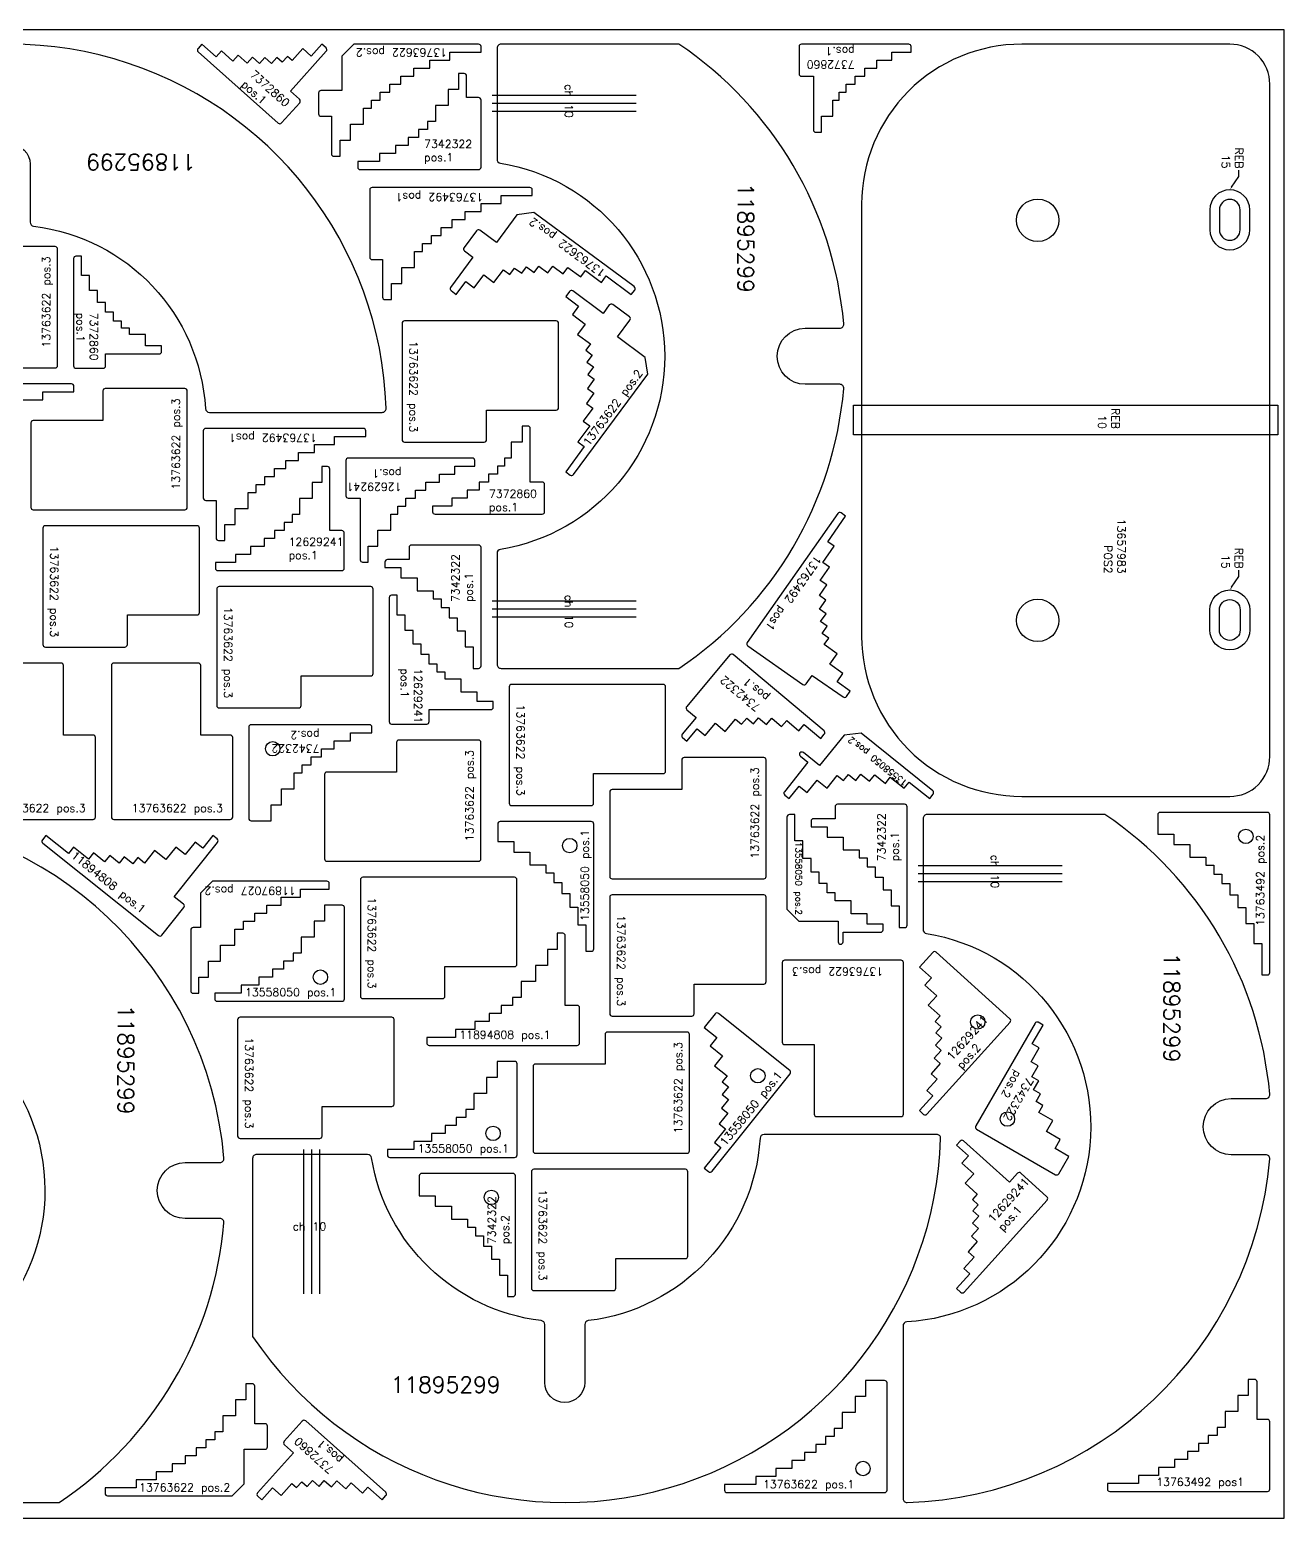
# Model space of a CAD drawing. Header units: millimetres. Extents: x 0 to 2500, y -105 to 1860.
# Drawn here: x 933 to 2500, y 0 to 1860 of the extents above; entities that cross this region are included whole.
import ezdxf
from ezdxf import colors
from ezdxf.entities.mleader import LeaderData, LeaderLine
from ezdxf.math import Vec2, Vec3

# ---------------------------------------------------------------- set-up
doc = ezdxf.new("R2010")
doc.units = ezdxf.units.MM
for name, color, linetype in [('11894808', 7, 'Continuous'), ('11895299', 7, 'Continuous'), ('11897027', 7, 'Continuous'), ('12629241', 7, 'Continuous'), ('13657983', 7, 'Continuous'), ('13763492v01', 7, 'Continuous'), ('13763622', 7, 'Continuous'), ('Chanfro', 7, 'Continuous'), ('Des.', 7, 'Continuous'), ('Des.7342322', 7, 'Continuous'), ('Rebaixo', 6, 'Continuous'), ('sheet', 24, 'Continuous'), ('Texto', 7, 'Continuous')]:
    doc.layers.add(name, color=color, linetype=linetype)
doc.styles.get("Standard").update_dxf_attribs({"font": 'txt.shx'})

msp = doc.modelspace()

# ---------------------------------------------------------------- linework, layer by layer
at = {"color": 1}
for points in [[(1165.4, 1826), (1147.5, 1842), (1142.8, 1836.8, 0.414214), (1143, 1832.5), (1243, 1743.3, 0.414214), (1247.2, 1743.5), (1269.9, 1768.9, 0.414214), (1269.6, 1773.1), (1258.4, 1783.1), (1303.1, 1833.1, 0.414214), (1302.8, 1837.3), (1297.6, 1842), (1284.3, 1827.1), (1273.8, 1836.4), (1260.5, 1821.5), (1254.6, 1826.8), (1247.9, 1819.4), (1241.2, 1825.3), (1234.5, 1817.9), (1226.3, 1825.2), (1219.7, 1817.8), (1210.7, 1825.7), (1204, 1818.3), (1192.9, 1828.3), (1186.2, 1820.8), (1172, 1833.5)], [(2009.8, 1832), (2033.8, 1832), (2033.8, 1839, 0.414214), (2030.8, 1842), (1896.8, 1842, 0.414214), (1893.8, 1839), (1893.8, 1805, 0.414214), (1896.8, 1802), (1911.8, 1802), (1911.8, 1735, 0.414214), (1914.8, 1732), (1921.8, 1732), (1921.8, 1752), (1935.8, 1752), (1935.8, 1772), (1943.8, 1772), (1943.8, 1782), (1952.8, 1782), (1952.8, 1792), (1963.8, 1792), (1963.8, 1802), (1975.8, 1802), (1975.8, 1812), (1990.8, 1812), (1990.8, 1822), (2009.8, 1822)], [(997.3, 1553), (997.3, 1577), (990.3, 1577, 0.414214), (987.3, 1574), (987.3, 1440, 0.414214), (990.3, 1437), (1024.3, 1437, 0.414214), (1027.3, 1440), (1027.3, 1455), (1094.3, 1455, 0.414214), (1097.3, 1458), (1097.3, 1465), (1077.3, 1465), (1077.3, 1479), (1057.3, 1479), (1057.3, 1487), (1047.3, 1487), (1047.3, 1496), (1037.3, 1496), (1037.3, 1507), (1027.3, 1507), (1027.3, 1519), (1017.3, 1519), (1017.3, 1534), (1007.3, 1534), (1007.3, 1553)], [(1459.9, 1264.7), (1435.9, 1264.7), (1435.9, 1257.7, 0.414214), (1438.9, 1254.7), (1572.9, 1254.7, 0.414214), (1575.9, 1257.7), (1575.9, 1291.7, 0.414214), (1572.9, 1294.7), (1557.9, 1294.7), (1557.9, 1361.7, 0.414214), (1554.9, 1364.7), (1547.9, 1364.7), (1547.9, 1344.7), (1533.9, 1344.7), (1533.9, 1324.7), (1525.9, 1324.7), (1525.9, 1314.7), (1516.9, 1314.7), (1516.9, 1304.7), (1505.9, 1304.7), (1505.9, 1294.7), (1493.9, 1294.7), (1493.9, 1284.7), (1478.9, 1284.7), (1478.9, 1274.7), (1459.9, 1274.7)], [(1354.9, 39), (1372.8, 23), (1377.5, 28.2, 0.414214), (1377.3, 32.4), (1277.3, 121.7, 0.414214), (1273.1, 121.4), (1250.4, 96.1, 0.414214), (1250.7, 91.8), (1261.9, 81.9), (1217.2, 31.9, 0.414214), (1217.5, 27.6), (1222.7, 23), (1236, 37.9), (1246.5, 28.6), (1259.8, 43.5), (1265.7, 38.2), (1272.4, 45.6), (1279.1, 39.6), (1285.8, 47.1), (1294, 39.8), (1300.6, 47.2), (1309.6, 39.2), (1316.3, 46.7), (1327.4, 36.7), (1334.1, 44.2), (1348.3, 31.5)]]:
    msp.add_lwpolyline(points, format="xyb", close=True, dxfattribs=at)
at = {"layer": '11894808', "color": 1}
for points in [[(948.3, 847.7, 0.414214), (948.8, 843.5), (1093.4, 728.1, 0.414214), (1097.6, 728.6), (1125.1, 763, 0.414214), (1124.6, 767.2), (1112.9, 776.6), (1167.1, 844.6, 0.414214), (1166.7, 848.8), (1161.2, 853.2), (1148.7, 837.5), (1139.3, 845), (1126.9, 829.4), (1115.1, 838.7), (1102.7, 823.1), (1088.6, 834.3), (1076.1, 818.7), (1067.5, 825.5), (1061.3, 817.7), (1050.3, 826.5), (1044.1, 818.6), (1032.4, 828), (1026.1, 820.2), (1012.1, 831.4), (1005.8, 823.6), (987.1, 838.5), (980.8, 830.7), (952.7, 853.2)], [(1428.6, 593.9, 0.414214), (1431.6, 590.9), (1616.6, 590.9, 0.414214), (1619.6, 593.9), (1619.6, 637.9, 0.414214), (1616.6, 640.9), (1601.6, 640.9), (1601.6, 727.9, 0.414214), (1598.6, 730.9), (1591.6, 730.9), (1591.6, 710.9), (1579.6, 710.9), (1579.6, 690.9), (1564.6, 690.9), (1564.6, 670.9), (1546.6, 670.9), (1546.6, 650.9), (1535.6, 650.9), (1535.6, 640.9), (1521.6, 640.9), (1521.6, 630.9), (1506.6, 630.9), (1506.6, 620.9), (1488.6, 620.9), (1488.6, 610.9), (1464.6, 610.9), (1464.6, 600.9), (1428.6, 600.9)]]:
    msp.add_lwpolyline(points, format="xyb", close=True, dxfattribs=at)
at = {"layer": '11895299', "color": 1}
for points in [[(661.7, 1406.9, 0.367802), (666.7, 1411.1, -0.333957), (878.6, 1614.6, 0.379335), (883, 1619.6), (883, 1691.9, -0.999994), (933, 1691.9), (933, 1619.6, 0.379335), (937.4, 1614.6, -0.362228), (1152.1, 1386.6, 0.396702), (1157, 1381.9), (1372.8, 1381.9, 0.423695), (1377.8, 1387.1, 0.728066), (518, 1634.2), (518, 1411.9, 0.414214), (523, 1406.9)], [(1944.6, 1487, 0.439671), (1949.6, 1492.4, 0.226929), (1743.7, 1842), (1521.4, 1842, 0.414214), (1516.4, 1837), (1516.4, 1698.3, 0.367802), (1520.6, 1693.3, -0.850683), (1520.6, 1210.7, 0.367802), (1516.4, 1205.7), (1516.4, 1067, 0.414214), (1521.4, 1062), (1743.7, 1062, 0.226929), (1949.6, 1411.6, 0.439671), (1944.6, 1417), (1901.4, 1417, -0.999995), (1901.4, 1487)], [(741.9, 24.5, 0.414214), (746.9, 19.5), (969.2, 19.5, 0.226929), (1175.2, 369.1, 0.439671), (1170.2, 374.5), (1126.9, 374.5, -0.999996), (1126.9, 444.5), (1170.2, 444.5, 0.439671), (1175.2, 450, 0.379948), (722.1, 879.3, 0.423695), (716.9, 874.3), (716.9, 658.6, 0.396702), (721.6, 653.6, -0.895107), (746.1, 168.2, 0.367802), (741.9, 163.3)], [(2048.7, 874.3), (2048.7, 735.6, 0.367802), (2052.9, 730.7, -0.895107), (2028.4, 245.3, 0.396702), (2023.7, 240.3), (2023.7, 24.6, 0.423695), (2028.8, 19.6, 0.379948), (2481.9, 448.9, 0.439671), (2476.9, 454.3), (2433.7, 454.3, -0.999995), (2433.7, 524.3), (2476.9, 524.3, 0.439671), (2481.9, 529.8, 0.226929), (2276, 879.3), (2053.7, 879.3, 0.414214)], [(1354.7, 454.6), (1216, 454.6, 0.414214), (1211, 449.6), (1211, 227.3, 0.728066), (2070.7, 474.5, 0.423695), (2065.7, 479.6), (1850, 479.6, 0.396702), (1845, 474.9, -0.362228), (1630.4, 246.9, 0.379335), (1626, 241.9), (1626, 169.6, -0.999994), (1576, 169.6), (1576, 241.9, 0.379335), (1571.6, 246.9, -0.333957), (1359.6, 450.4, 0.367802)]]:
    msp.add_lwpolyline(points, format="xyb", close=True, dxfattribs=at)
at = {"layer": '11897027', "color": 1}
msp.add_lwpolyline([(1306.7, 786.1), (1306.7, 793.1, 0.414214), (1303.7, 796.1), (1160.7, 796.1), (1145.7, 781.1), (1145.7, 738.1), (1136.7, 738.1, 0.414214), (1133.7, 735.1), (1133.7, 659.1, 0.414214), (1136.7, 656.1), (1143.7, 656.1), (1143.7, 676.1), (1155.7, 676.1), (1155.7, 696.1), (1170.7, 696.1), (1170.7, 716.1), (1188.7, 716.1), (1188.7, 736.1), (1199.7, 736.1), (1199.7, 746.1), (1213.7, 746.1), (1213.7, 756.1), (1228.7, 756.1), (1228.7, 766.1), (1246.7, 766.1), (1246.7, 776.1), (1270.7, 776.1), (1270.7, 786.1)], format="xyb", close=True, dxfattribs=at)
at = {"layer": '12629241', "color": 1}
for points in [[(1463.5, 1314.7), (1488.5, 1314.7), (1488.5, 1321.7, 0.414214), (1485.5, 1324.7), (1330.5, 1324.7, 0.414214), (1327.5, 1321.7), (1327.5, 1277.7, 0.414214), (1330.5, 1274.7), (1345.5, 1274.7), (1345.5, 1197.7, 0.414214), (1348.5, 1194.7), (1355.5, 1194.7), (1355.5, 1214.7), (1367.5, 1214.7), (1367.5, 1234.7), (1383.5, 1234.7), (1383.5, 1254.7), (1392.5, 1254.7), (1392.5, 1264.7), (1402.5, 1264.7), (1402.5, 1274.7), (1414.5, 1274.7), (1414.5, 1284.7), (1427.5, 1284.7), (1427.5, 1294.7), (1444.5, 1294.7), (1444.5, 1304.7), (1463.5, 1304.7)], [(1189.5, 1194.1), (1164.5, 1194.1), (1164.5, 1187.1, 0.414214), (1167.5, 1184.1), (1322.5, 1184.1, 0.414214), (1325.5, 1187.1), (1325.5, 1231.1, 0.414214), (1322.5, 1234.1), (1307.5, 1234.1), (1307.5, 1311.1, 0.414214), (1304.5, 1314.1), (1297.5, 1314.1), (1297.5, 1294.1), (1285.5, 1294.1), (1285.5, 1274.1), (1269.5, 1274.1), (1269.5, 1254.1), (1260.5, 1254.1), (1260.5, 1244.1), (1250.5, 1244.1), (1250.5, 1234.1), (1238.5, 1234.1), (1238.5, 1224.1), (1225.5, 1224.1), (1225.5, 1214.1), (1208.5, 1214.1), (1208.5, 1204.1), (1189.5, 1204.1)], [(1391.6, 1128.4), (1391.6, 1153.4), (1384.6, 1153.4, 0.414214), (1381.6, 1150.4), (1381.6, 995.4, 0.414214), (1384.6, 992.4), (1428.6, 992.4, 0.414214), (1431.6, 995.4), (1431.6, 1010.4), (1508.6, 1010.4, 0.414214), (1511.6, 1013.4), (1511.6, 1020.4), (1491.6, 1020.4), (1491.6, 1032.4), (1471.6, 1032.4), (1471.6, 1048.4), (1451.6, 1048.4), (1451.6, 1057.4), (1441.6, 1057.4), (1441.6, 1067.4), (1431.6, 1067.4), (1431.6, 1079.4), (1421.6, 1079.4), (1421.6, 1092.4), (1411.6, 1092.4), (1411.6, 1109.4), (1401.6, 1109.4), (1401.6, 1128.4)], [(2044.2, 509.4), (2049.4, 504.7, 0.414214), (2053.6, 504.9), (2157.5, 620, 0.414214), (2157.3, 624.2), (2065.2, 707.3, 0.414214), (2061, 707.1), (2044.2, 688.5), (2059.1, 675.1), (2051, 666.2), (2065.9, 652.8), (2055.1, 641), (2070, 627.6), (2064, 620.9), (2071.4, 614.2), (2064.7, 606.7), (2072.1, 600.1), (2064.1, 591.1), (2071.5, 584.4), (2062.8, 574.8), (2070.2, 568.1), (2058.8, 555.5), (2066.3, 548.8), (2053.5, 534.7), (2061, 528)], [(2107.2, 305.5), (2090.5, 287), (2095.7, 282.3, 0.414214), (2099.9, 282.5), (2203.8, 397.6, 0.414214), (2203.5, 401.8), (2170.9, 431.3, 0.414214), (2166.6, 431.1), (2156.6, 419.9), (2099.4, 471.5, 0.414214), (2095.2, 471.3), (2090.5, 466.1), (2105.3, 452.7), (2097.3, 443.8), (2112.1, 430.4), (2101.4, 418.5), (2116.3, 405.1), (2110.3, 398.4), (2117.7, 391.7), (2111, 384.3), (2118.4, 377.6), (2110.4, 368.7), (2117.8, 362), (2109.1, 352.4), (2116.5, 345.7), (2105.1, 333), (2112.5, 326.3), (2099.8, 312.2)]]:
    msp.add_lwpolyline(points, format="xyb", close=True, dxfattribs=at)
msp.add_circle((2117.1, 620.1), 9, dxfattribs=at)
at = {"layer": '13657983', "color": 2}
for points in [[(2172, 1842, 0.414214), (1972, 1642), (1972, 1102, 0.414214), (2172, 902), (2432, 902, 0.414214), (2482, 952), (2482, 1792, 0.414214), (2432, 1842)], [(2419, 1635), (2419, 1610, 1), (2445, 1610), (2445, 1635, 1)], [(2419, 1110), (2419, 1135, -1), (2445, 1135), (2445, 1110, -1)]]:
    msp.add_lwpolyline(points, format="xyb", close=True, dxfattribs=at)
for centre in [(2192, 1622), (2192, 1122)]:
    msp.add_circle(centre, 26.5, dxfattribs=at)
at = {"layer": '13763492v01', "color": 1}
for points in [[(1360.4, 1662.9, 0.414214), (1357.4, 1659.9), (1357.4, 1575.9, 0.414214), (1360.4, 1572.9), (1373.4, 1572.9), (1373.4, 1525.9, 0.414214), (1376.4, 1522.9), (1384.4, 1522.9), (1384.4, 1542.9), (1397.4, 1542.9), (1397.4, 1562.9), (1413.4, 1562.9), (1413.4, 1582.9), (1423.4, 1582.9), (1423.4, 1592.9), (1434.4, 1592.9), (1434.4, 1602.9), (1446.4, 1602.9), (1446.4, 1612.9), (1460.4, 1612.9), (1460.4, 1622.9), (1476.4, 1622.9), (1476.4, 1632.9), (1496.4, 1632.9), (1496.4, 1642.9), (1521.4, 1642.9), (1521.4, 1652.9), (1560.4, 1652.9), (1560.4, 1659.9, 0.414214), (1557.4, 1662.9)], [(1152.4, 1361.9, 0.414214), (1149.4, 1358.9), (1149.4, 1274.9, 0.414214), (1152.4, 1271.9), (1165.4, 1271.9), (1165.4, 1224.9, 0.414214), (1168.4, 1221.9), (1176.4, 1221.9), (1176.4, 1241.9), (1189.4, 1241.9), (1189.4, 1261.9), (1205.4, 1261.9), (1205.4, 1281.9), (1215.4, 1281.9), (1215.4, 1291.9), (1226.4, 1291.9), (1226.4, 1301.9), (1238.4, 1301.9), (1238.4, 1311.9), (1252.4, 1311.9), (1252.4, 1321.9), (1268.4, 1321.9), (1268.4, 1331.9), (1288.4, 1331.9), (1288.4, 1341.9), (1313.4, 1341.9), (1313.4, 1351.9), (1352.4, 1351.9), (1352.4, 1358.9, 0.414214), (1349.4, 1361.9)], [(1829.1, 1094.2, 0.414214), (1829.8, 1090), (1898.6, 1041.8, 0.414214), (1902.8, 1042.6), (1910.3, 1053.2), (1948.8, 1026.3, 0.414214), (1952.9, 1027), (1957.5, 1033.5), (1941.2, 1045), (1948.6, 1055.7), (1932.2, 1067.1), (1941.4, 1080.2), (1925, 1091.7), (1930.8, 1099.9), (1922.6, 1105.6), (1928.9, 1114.7), (1920.7, 1120.4), (1927.6, 1130.2), (1919.4, 1136), (1927.4, 1147.4), (1919.2, 1153.2), (1928.4, 1166.3), (1920.2, 1172), (1931.7, 1188.4), (1923.5, 1194.1), (1937.8, 1214.6), (1929.6, 1220.3), (1952, 1252.3), (1946.3, 1256.3, 0.414214), (1942.1, 1255.6)], [(2482, 879, 0.414214), (2479, 882), (2345, 882, 0.414214), (2342, 879), (2342, 855), (2362, 855), (2362, 842), (2382, 842), (2382, 826), (2402, 826), (2402, 816), (2412, 816), (2412, 805), (2422, 805), (2422, 793), (2432, 793), (2432, 779), (2442, 779), (2442, 763), (2452, 763), (2452, 743), (2462, 743), (2462, 718), (2472, 718), (2472, 679), (2479, 679, 0.414214), (2482, 682)], [(2479, 33.4, 0.414214), (2482, 36.4), (2482, 120.4, 0.414214), (2479, 123.4), (2466, 123.4), (2466, 170.4, 0.414214), (2463, 173.4), (2455, 173.4), (2455, 153.4), (2442, 153.4), (2442, 133.4), (2426, 133.4), (2426, 113.4), (2416, 113.4), (2416, 103.4), (2405, 103.4), (2405, 93.4), (2393, 93.4), (2393, 83.4), (2379, 83.4), (2379, 73.4), (2363, 73.4), (2363, 63.4), (2343, 63.4), (2343, 53.4), (2318, 53.4), (2318, 43.4), (2279, 43.4), (2279, 36.4, 0.414214), (2282, 33.4)]]:
    msp.add_lwpolyline(points, format="xyb", close=True, dxfattribs=at)
msp.add_lwpolyline([(923.7, 1397.5), (948.7, 1397.5), (948.7, 1407.5), (987.7, 1407.5), (987.7, 1414.5, 0.414214), (984.7, 1417.5), (787.7, 1417.5, 0.414214)], format="xyb", dxfattribs=at)
msp.add_circle((2452, 852), 9, dxfattribs=at)
at = {"layer": '13763622', "color": 1}
for points in [[(1337.4, 1842), (1322.4, 1827), (1322.4, 1784), (1296.4, 1784, 0.414214), (1293.4, 1781), (1293.4, 1755, 0.414214), (1296.4, 1752), (1309.4, 1752), (1309.4, 1705, 0.414214), (1312.4, 1702), (1320.4, 1702), (1320.4, 1722), (1333.4, 1722), (1333.4, 1742), (1349.4, 1742), (1349.4, 1762), (1359.4, 1762), (1359.4, 1772), (1370.4, 1772), (1370.4, 1782), (1382.4, 1782), (1382.4, 1792), (1396.4, 1792), (1396.4, 1802), (1412.4, 1802), (1412.4, 1812), (1432.4, 1812), (1432.4, 1822), (1457.4, 1822), (1457.4, 1832), (1496.4, 1832), (1496.4, 1839, 0.414214), (1493.4, 1842)], [(1562.3, 1631.7), (1541.3, 1628.6), (1515.8, 1594), (1494.9, 1609.4, 0.414214), (1490.7, 1608.8), (1475.2, 1587.9, 0.414214), (1475.8, 1583.7), (1486.3, 1576), (1458.4, 1538.1, 0.414214), (1459, 1534), (1465.4, 1529.2), (1477.3, 1545.3), (1487.8, 1537.6), (1499.7, 1553.7), (1512.5, 1544.1), (1524.4, 1560.2), (1532.5, 1554.3), (1538.4, 1562.3), (1547.2, 1555.8), (1553.2, 1563.8), (1562.8, 1556.7), (1568.8, 1564.8), (1580, 1556.4), (1586, 1564.5), (1598.9, 1555), (1604.8, 1563), (1620.9, 1551.1), (1626.8, 1559.2), (1646.9, 1544.3), (1652.9, 1552.4), (1684.2, 1529.2), (1688.4, 1534.8, 0.414214), (1687.8, 1539)], [(861.8, 1586), (861.8, 1549), (774.8, 1549, 0.414214), (771.8, 1546), (771.8, 1440.5, 0.414214), (774.8, 1437.5), (964.3, 1437.5, 0.414214), (967.3, 1440.5), (967.3, 1586, 0.414214), (964.3, 1589), (864.8, 1589, 0.414214)], [(1704.7, 1429.6), (1701.6, 1450.6), (1667, 1476.2), (1682.4, 1497.1, 0.414214), (1681.8, 1501.3), (1660.9, 1516.7, 0.414214), (1656.7, 1516.1), (1649, 1505.6), (1611.1, 1533.6, 0.414214), (1607, 1532.9), (1602.2, 1526.5), (1618.3, 1514.6), (1610.6, 1504.2), (1626.6, 1492.3), (1617.1, 1479.4), (1633.2, 1467.5), (1627.3, 1459.5), (1635.3, 1453.5), (1628.8, 1444.7), (1636.8, 1438.8), (1629.7, 1429.1), (1637.8, 1423.2), (1629.4, 1411.9), (1637.5, 1406), (1628, 1393.1), (1636, 1387.1), (1624.1, 1371.1), (1632.2, 1365.1), (1617.3, 1345), (1625.4, 1339.1), (1602.2, 1307.7), (1607.8, 1303.5, 0.414214), (1612, 1304.2)], [(1503.3, 1347.7), (1503.3, 1384.7), (1590.3, 1384.7, 0.414214), (1593.3, 1387.7), (1593.3, 1493.2, 0.414214), (1590.3, 1496.2), (1400.8, 1496.2, 0.414214), (1397.8, 1493.2), (1397.8, 1347.7, 0.414214), (1400.8, 1344.7), (1500.3, 1344.7, 0.414214)], [(1023.9, 1408.7), (1023.9, 1371.7), (936.9, 1371.7, 0.414214), (933.9, 1368.7), (933.9, 1263.2, 0.414214), (936.9, 1260.2), (1126.4, 1260.2, 0.414214), (1129.4, 1263.2), (1129.4, 1408.7, 0.414214), (1126.4, 1411.7), (1026.9, 1411.7, 0.414214)], [(1054.5, 1091.7), (1054.5, 1128.7), (1141.5, 1128.7, 0.414214), (1144.5, 1131.7), (1144.5, 1237.2, 0.414214), (1141.5, 1240.2), (952, 1240.2, 0.414214), (949, 1237.2), (949, 1091.7, 0.414214), (952, 1088.7), (1051.5, 1088.7, 0.414214)], [(1271.6, 1015.6), (1271.6, 1052.6), (1358.6, 1052.6, 0.414214), (1361.6, 1055.6), (1361.6, 1161.1, 0.414214), (1358.6, 1164.1), (1169.1, 1164.1, 0.414214), (1166.1, 1161.1), (1166.1, 1015.6, 0.414214), (1169.1, 1012.6), (1268.6, 1012.6, 0.414214)], [(1011.6, 978.7), (974.6, 978.7), (974.6, 1065.7, 0.414214), (971.6, 1068.7), (866.1, 1068.7, 0.414214), (863.1, 1065.7), (863.1, 876.2, 0.414214), (866.1, 873.2), (1011.6, 873.2, 0.414214), (1014.6, 876.2), (1014.6, 975.7, 0.414214)], [(1183.1, 978.7), (1146.1, 978.7), (1146.1, 1065.7, 0.414214), (1143.1, 1068.7), (1037.6, 1068.7, 0.414214), (1034.6, 1065.7), (1034.6, 876.2, 0.414214), (1037.6, 873.2), (1183.1, 873.2, 0.414214), (1186.1, 876.2), (1186.1, 975.7, 0.414214)], [(1637.1, 893.5), (1637.1, 930.5), (1724.1, 930.5, 0.414214), (1727.1, 933.5), (1727.1, 1039, 0.414214), (1724.1, 1042), (1534.6, 1042, 0.414214), (1531.6, 1039), (1531.6, 893.5, 0.414214), (1534.6, 890.5), (1634.1, 890.5, 0.414214)], [(1390.8, 969.4), (1390.8, 932.4), (1303.8, 932.4, 0.414214), (1300.8, 929.4), (1300.8, 823.9, 0.414214), (1303.8, 820.9), (1493.3, 820.9, 0.414214), (1496.3, 823.9), (1496.3, 969.4, 0.414214), (1493.3, 972.4), (1393.8, 972.4, 0.414214)], [(1747.2, 947.5), (1747.2, 910.5), (1660.2, 910.5, 0.414214), (1657.2, 907.5), (1657.2, 802, 0.414214), (1660.2, 799), (1849.7, 799, 0.414214), (1852.7, 802), (1852.7, 947.5, 0.414214), (1849.7, 950.5), (1750.2, 950.5, 0.414214)], [(1451.2, 652.4), (1451.2, 689.4), (1538.2, 689.4, 0.414214), (1541.2, 692.4), (1541.2, 797.9, 0.414214), (1538.2, 800.9), (1348.7, 800.9, 0.414214), (1345.7, 797.9), (1345.7, 652.4, 0.414214), (1348.7, 649.4), (1448.2, 649.4, 0.414214)], [(1762.7, 630.5), (1762.7, 667.5), (1849.7, 667.5, 0.414214), (1852.7, 670.5), (1852.7, 776, 0.414214), (1849.7, 779), (1660.2, 779, 0.414214), (1657.2, 776), (1657.2, 630.5, 0.414214), (1660.2, 627.5), (1759.7, 627.5, 0.414214)], [(1875.7, 591.8), (1912.7, 591.8), (1912.7, 504.8, 0.414214), (1915.7, 501.8), (2021.2, 501.8, 0.414214), (2024.2, 504.8), (2024.2, 694.3, 0.414214), (2021.2, 697.3), (1875.7, 697.3, 0.414214), (1872.7, 694.3), (1872.7, 594.8, 0.414214)], [(1297.8, 477.6), (1297.8, 514.6), (1384.8, 514.6, 0.414214), (1387.8, 517.6), (1387.8, 623.1, 0.414214), (1384.8, 626.1), (1195.3, 626.1, 0.414214), (1192.3, 623.1), (1192.3, 477.6, 0.414214), (1195.3, 474.6), (1294.8, 474.6, 0.414214)], [(1651.4, 604.5), (1651.4, 567.5), (1564.4, 567.5, 0.414214), (1561.4, 564.5), (1561.4, 459, 0.414214), (1564.4, 456), (1753.9, 456, 0.414214), (1756.9, 459), (1756.9, 604.5, 0.414214), (1753.9, 607.5), (1654.4, 607.5, 0.414214)], [(1664.8, 287.5), (1664.8, 324.5), (1751.8, 324.5, 0.414214), (1754.8, 327.5), (1754.8, 433, 0.414214), (1751.8, 436), (1562.3, 436, 0.414214), (1559.3, 433), (1559.3, 287.5, 0.414214), (1562.3, 284.5), (1661.8, 284.5, 0.414214)], [(1185.6, 28.1), (1200.6, 43.1), (1200.6, 86.1), (1226.6, 86.1, 0.414214), (1229.6, 89.1), (1229.6, 115.1, 0.414214), (1226.6, 118.1), (1213.6, 118.1), (1213.6, 165.1, 0.414214), (1210.6, 168.1), (1202.6, 168.1), (1202.6, 148.1), (1189.6, 148.1), (1189.6, 128.1), (1173.6, 128.1), (1173.6, 108.1), (1163.6, 108.1), (1163.6, 98.1), (1152.6, 98.1), (1152.6, 88.1), (1140.6, 88.1), (1140.6, 78.1), (1126.6, 78.1), (1126.6, 68.1), (1110.6, 68.1), (1110.6, 58.1), (1090.6, 58.1), (1090.6, 48.1), (1065.6, 48.1), (1065.6, 38.1), (1026.6, 38.1), (1026.6, 31.1, 0.414214), (1029.6, 28.1)], [(2000.7, 32.1, 0.414214), (2003.7, 35.1), (2003.7, 169.1, 0.414214), (2000.7, 172.1), (1976.7, 172.1), (1976.7, 152.1), (1963.7, 152.1), (1963.7, 132.1), (1947.7, 132.1), (1947.7, 112.1), (1937.7, 112.1), (1937.7, 102.1), (1926.7, 102.1), (1926.7, 92.1), (1914.7, 92.1), (1914.7, 82.1), (1900.7, 82.1), (1900.7, 72.1), (1884.7, 72.1), (1884.7, 62.1), (1864.7, 62.1), (1864.7, 52.1), (1839.7, 52.1), (1839.7, 42.1), (1800.7, 42.1), (1800.7, 35.1, 0.414214), (1803.7, 32.1)]]:
    msp.add_lwpolyline(points, format="xyb", close=True, dxfattribs=at)
msp.add_circle((1973.7, 62.1), 9, dxfattribs=at)
at = {"layer": 'Chanfro', "color": 1}
for p, q in [((1690.4, 1778), (1510.4, 1778)), ((1690.4, 1768), (1510.4, 1768)), ((1690.4, 1758), (1510.4, 1758)), ((1690.4, 1146), (1510.4, 1146)), ((1690.4, 1136), (1510.4, 1136)), ((1690.4, 1126), (1510.4, 1126)), ((2222.7, 815.3), (2042.7, 815.3)), ((2222.7, 805.3), (2042.7, 805.3)), ((2222.7, 795.3), (2042.7, 795.3)), ((1275, 280.6), (1275, 460.6)), ((1285, 280.6), (1285, 460.6)), ((1295, 280.6), (1295, 460.6))]:
    msp.add_line(p, q, dxfattribs=at)
at = {"layer": 'Des.', "color": 1}
for points in [[(2057, 899.3), (2061.3, 904.8, 0.414214), (2060.9, 909), (1971.2, 981), (1950.1, 978.7), (1919.4, 940.5), (1899.2, 956.8, 1), (1895.4, 952.1), (1904.8, 944.6), (1875.4, 907.9, 0.414214), (1875.8, 903.7), (1881.3, 899.3), (1893.8, 914.9), (1903.9, 906.8), (1916.4, 922.4), (1928.9, 912.4), (1941.4, 928), (1949.2, 921.7), (1955.5, 929.5), (1964.9, 922), (1971.1, 929.8), (1982, 921), (1988.3, 928.8), (2001.6, 918.2), (2007.8, 926), (2025, 912.2), (2031.2, 920)], [(1888.7, 879.3), (1881.7, 879.3, 0.414214), (1878.7, 876.3), (1878.7, 761.3), (1893.7, 746.3), (1942.7, 746.3), (1942.7, 720.3, 1), (1948.7, 720.3), (1948.7, 732.3), (1995.7, 732.3, 0.414214), (1998.7, 735.3), (1998.7, 742.3), (1978.7, 742.3), (1978.7, 755.3), (1958.7, 755.3), (1958.7, 771.3), (1938.7, 771.3), (1938.7, 781.3), (1928.7, 781.3), (1928.7, 793.3), (1918.7, 793.3), (1918.7, 807.3), (1908.7, 807.3), (1908.7, 824.3), (1898.7, 824.3), (1898.7, 846.3), (1888.7, 846.3)], [(1634.2, 708.5, 0.414214), (1637.2, 711.5), (1637.2, 867.5, 0.414214), (1634.2, 870.5), (1520.2, 870.5, 0.414214), (1517.2, 867.5), (1517.2, 845.5), (1537.2, 845.5), (1537.2, 832.5), (1557.2, 832.5), (1557.2, 816.5), (1577.2, 816.5), (1577.2, 806.5), (1587.2, 806.5), (1587.2, 794.5), (1597.2, 794.5), (1597.2, 780.5), (1607.2, 780.5), (1607.2, 763.5), (1617.2, 763.5), (1617.2, 741.5), (1627.2, 741.5), (1627.2, 708.5)], [(1163.7, 649.1, 0.414214), (1166.7, 646.1), (1322.7, 646.1, 0.414214), (1325.7, 649.1), (1325.7, 763.1, 0.414214), (1322.7, 766.1), (1300.7, 766.1), (1300.7, 746.1), (1287.7, 746.1), (1287.7, 726.1), (1271.7, 726.1), (1271.7, 706.1), (1261.7, 706.1), (1261.7, 696.1), (1249.7, 696.1), (1249.7, 686.1), (1235.7, 686.1), (1235.7, 676.1), (1218.7, 676.1), (1218.7, 666.1), (1196.7, 666.1), (1196.7, 656.1), (1163.7, 656.1)], [(1780.7, 433.1, 0.414214), (1785, 433.5), (1882.6, 555.2, 0.414214), (1882.2, 559.4), (1793.3, 630.8, 0.414214), (1789.1, 630.3), (1775.3, 613.2), (1790.9, 600.6), (1782.7, 590.5), (1798.3, 578), (1788.3, 565.5), (1803.9, 553), (1797.7, 545.2), (1805.5, 538.9), (1797.9, 529.6), (1805.7, 523.3), (1797, 512.4), (1804.8, 506.1), (1794.1, 492.9), (1801.9, 486.6), (1788.2, 469.5), (1795.9, 463.2), (1775.3, 437.5)], [(1379.4, 453.9, 0.414214), (1382.4, 450.9), (1538.4, 450.9, 0.414214), (1541.4, 453.9), (1541.4, 567.9, 0.414214), (1538.4, 570.9), (1516.4, 570.9), (1516.4, 550.9), (1503.4, 550.9), (1503.4, 530.9), (1487.4, 530.9), (1487.4, 510.9), (1477.4, 510.9), (1477.4, 500.9), (1465.4, 500.9), (1465.4, 490.9), (1451.4, 490.9), (1451.4, 480.9), (1434.4, 480.9), (1434.4, 470.9), (1412.4, 470.9), (1412.4, 460.9), (1379.4, 460.9)]]:
    msp.add_lwpolyline(points, format="xyb", close=True, dxfattribs=at)
for centre in [(1607.2, 840.5), (1295.7, 676.1), (1842.3, 552.9), (1511.4, 480.9)]:
    msp.add_circle(centre, 9, dxfattribs=at)
at = {"layer": 'Des.7342322', "color": 1}
for points in [[(1369.4, 1705.3), (1369.4, 1695.3), (1342.4, 1695.3), (1342.4, 1688.3, 0.414214), (1345.4, 1685.3), (1493.4, 1685.3, 0.414214), (1496.4, 1688.3), (1496.4, 1772.3, 0.414214), (1493.4, 1775.3), (1478.4, 1775.3), (1478.4, 1802.3, 0.414214), (1475.4, 1805.3), (1468.4, 1805.3), (1468.4, 1785.3), (1455.4, 1785.3), (1455.4, 1765.3), (1439.4, 1765.3), (1439.4, 1745.3), (1429.4, 1745.3), (1429.4, 1735.3), (1418.4, 1735.3), (1418.4, 1725.3), (1405.4, 1725.3), (1405.4, 1715.3), (1389.4, 1715.3), (1389.4, 1705.3)], [(1476.4, 1089), (1486.4, 1089), (1486.4, 1062), (1493.4, 1062, 0.414214), (1496.4, 1065), (1496.4, 1213, 0.414214), (1493.4, 1216), (1409.4, 1216, 0.414214), (1406.4, 1213), (1406.4, 1198), (1379.4, 1198, 0.414214), (1376.4, 1195), (1376.4, 1188), (1396.4, 1188), (1396.4, 1175), (1416.4, 1175), (1416.4, 1159), (1436.4, 1159), (1436.4, 1149), (1446.4, 1149), (1446.4, 1138), (1456.4, 1138), (1456.4, 1125), (1466.4, 1125), (1466.4, 1109), (1476.4, 1109)], [(1893.7, 984.1), (1900.2, 991.8), (1920.8, 974.4), (1925.3, 979.8, 0.414214), (1925, 984), (1811.6, 1079.2, 0.414214), (1807.4, 1078.8), (1753.4, 1014.4, 0.414214), (1753.7, 1010.2), (1765.2, 1000.6), (1747.9, 979.9, 0.414214), (1748.2, 975.7), (1753.6, 971.2), (1766.5, 986.5), (1776.4, 978.1), (1789.3, 993.4), (1801.5, 983.2), (1814.4, 998.5), (1822, 992.1), (1828.5, 999.7), (1836.9, 992.6), (1843.3, 1000.3), (1853.3, 991.9), (1859.7, 999.6), (1872, 989.3), (1878.4, 997)], [(1333.1, 981.5), (1360.1, 981.5), (1360.1, 988.5, 0.414214), (1357.1, 991.5), (1209.1, 991.5, 0.414214), (1206.1, 988.5), (1206.1, 874.5, 0.414214), (1209.1, 871.5), (1234.1, 871.5), (1234.1, 891.5), (1247.1, 891.5), (1247.1, 911.5), (1263.1, 911.5), (1263.1, 931.5), (1273.1, 931.5), (1273.1, 941.5), (1284.1, 941.5), (1284.1, 951.5), (1297.1, 951.5), (1297.1, 961.5), (1313.1, 961.5), (1313.1, 971.5), (1333.1, 971.5)], [(2008.7, 765.1), (2018.7, 765.1), (2018.7, 738.1), (2025.7, 738.1, 0.414214), (2028.7, 741.1), (2028.7, 889.1, 0.414214), (2025.7, 892.1), (1941.7, 892.1, 0.414214), (1938.7, 889.1), (1938.7, 874.1), (1911.7, 874.1, 0.414214), (1908.7, 871.1), (1908.7, 864.1), (1928.7, 864.1), (1928.7, 851.1), (1948.7, 851.1), (1948.7, 835.1), (1968.7, 835.1), (1968.7, 825.1), (1978.7, 825.1), (1978.7, 814.1), (1988.7, 814.1), (1988.7, 801.1), (1998.7, 801.1), (1998.7, 785.1), (2008.7, 785.1)], [(2185.2, 592.8), (2198.7, 616.2), (2192.7, 619.7, 0.414214), (2188.6, 618.6), (2114.6, 490.4, 0.414214), (2115.7, 486.3), (2214.4, 429.3, 0.414214), (2218.5, 430.4), (2231, 452.1), (2213.7, 462.1), (2220.2, 473.3), (2202.9, 483.3), (2210.9, 497.2), (2193.5, 507.2), (2198.5, 515.9), (2189.9, 520.9), (2195.4, 530.4), (2186.7, 535.4), (2193.2, 546.6), (2184.6, 551.6), (2192.6, 565.5), (2183.9, 570.5), (2193.9, 587.8)], [(1529.3, 303.9), (1529.3, 276.9), (1536.3, 276.9, 0.414214), (1539.3, 279.9), (1539.3, 427.9, 0.414214), (1536.3, 430.9), (1422.3, 430.9, 0.414214), (1419.3, 427.9), (1419.3, 402.9), (1439.3, 402.9), (1439.3, 389.9), (1459.3, 389.9), (1459.3, 373.9), (1479.3, 373.9), (1479.3, 363.9), (1489.3, 363.9), (1489.3, 352.9), (1499.3, 352.9), (1499.3, 339.9), (1509.3, 339.9), (1509.3, 323.9), (1519.3, 323.9), (1519.3, 303.9)]]:
    msp.add_lwpolyline(points, format="xyb", close=True, dxfattribs=at)
for centre in [(1236.1, 961.5), (2154.1, 498.8), (1509.3, 400.9)]:
    msp.add_circle(centre, 9, dxfattribs=at)
at = {"layer": 'Rebaixo', "color": 2}
for points in [[(2407, 1635), (2407, 1610, 1), (2457, 1610), (2457, 1635, 1)], [(2407, 1110), (2407, 1135, -1), (2457, 1135), (2457, 1110, -1)]]:
    msp.add_lwpolyline(points, format="xyb", close=True, dxfattribs=at)
msp.add_lwpolyline([(2492, 1391), (2492, 1354), (1962, 1354), (1962, 1391)], close=True, dxfattribs=at)
at = {"layer": 'sheet', "color": 7}
msp.add_lwpolyline([(0, 0), (2500, 0), (2500, 1860), (0, 1860)], close=True, dxfattribs=at)

# ---------------------------------------------------------------- texts
at = {"layer": 'Chanfro', "color": 1, "char_height": 10, "width": 73.281, "rotation": 270}
for insert, attachment_point in [((1611.3, 1750), 3), ((1611.3, 1154), 1), ((2143.6, 787.3), 3)]:
    msp.add_mtext('ch 10', dxfattribs=dict(at, insert=insert, attachment_point=attachment_point))
at = {"layer": 'Chanfro', "color": 1, "insert": (1303, 359.7), "char_height": 10, "width": 73.281, "attachment_point": 9}
msp.add_mtext('ch 10', dxfattribs=at)
at = {"layer": 'Rebaixo', "color": 2, "insert": (2294.2, 1361.2), "char_height": 10, "attachment_point": 3, "rotation": 270}
msp.add_mtext_dynamic_manual_height_columns('REB\\P10', width=19.295, gutter_width=12.5, heights=[0], dxfattribs=at)
at = {"layer": 'Texto', "color": 1, "attachment_point": 1}
for s, insert, char_height, width, rotation in [('7372860 pos.1', (1963.3, 1811.5), 10, 66.712, 180), ('13763622 pos.2', (1453.9, 1826.6), 10, 113.35, 180), ('7372860 pos.1', (1213.6, 1810.3), 10, 66.712, 318.2397), ('11895299', (1140, 1684.6), 20, 331.057, 180), ('13763492 pos1', (1499.3, 1646), 10, 113.699, 180), ('11895299', (1837.1, 1668.4), 20, 331.057, 270), ('13763622 pos.2', (1646.9, 1550.1), 10, 113.35, 143.5491), ('13763622 pos.3', (948.1, 1462.8), 10, 113.35, 90), ('7372860 pos.1', (1017.8, 1506.5), 10, 66.712, 270), ('13763622 pos.3', (1417, 1471), 10, 113.35, 270), ('13763622 pos.2', (1623.1, 1345), 10, 113.35, 53.5491), ('13763622 pos.3', (1110.2, 1285.4), 10, 113.35, 90), ('13763492 pos1', (1291.2, 1345), 10, 113.699, 180), ('12629241 \\P{\\W0.77134; }pos.1', (1397, 1283.7), 10, 36.677, 180), ('13763622 pos.3', (968.2, 1215), 10, 113.35, 270), ('7342322 pos.1', (1459.4, 1144.9), 10, 67.429, 90), ('13763492 pos1', (1922.6, 1198.2), 10, 113.699, 235), ('13763622 pos.3', (1185.4, 1138.8), 10, 113.35, 270), ('12629241 \\P{\\W0.77134; }pos.1', (1422.7, 1061.9), 10, 36.677, 270), ('7342322 pos.1', (1840, 1007.1), 10, 67.429, 140), ('13763622 pos.3', (1550.9, 1016.8), 10, 113.35, 270), ('7342322 pos.2', (1294.6, 957), 10, 67.429, 180), ('13558050 pos.2', (2024.9, 914), 8, 136.979, 141.2383), ('13763622 pos.3', (1477, 846.1), 10, 113.35, 90), ('13763622 pos.3', (1833.5, 824.2), 10, 113.35, 90), ('7342322 pos.1', (1991.7, 821), 10, 67.429, 90), ('13558050 pos.1', (1621.1, 746.3), 10, 136.979, 90), ('13558050 pos.2', (1897.3, 845.1), 8, 136.979, 270), ('13763492 pos.2', (2465.1, 740.1), 10, 113.699, 90), ('11894808 pos.1', (989.6, 834.3), 10, 147.415, 321.426), ('11897027 pos.2', (1264.8, 779), 10, 121.437, 180), ('13763622 pos.3', (1365, 775.7), 10, 113.35, 270), ('13763622 pos.3', (1676.4, 753.8), 10, 113.35, 270), ('13763622 pos.3', (1999, 678.1), 10, 113.35, 180), ('11895299', (2369.4, 706.7), 20, 331.057, 270), ('11895299', (1062.7, 641.5), 20, 331.057, 270), ('12629241 \\P{\\W0.535839; }pos.2', (2077.3, 578.3), 10, 36.677, 47.9415), ('13763622 pos.3', (1211.5, 600.9), 10, 113.35, 270), ('13763622 pos.3', (1737.7, 481.2), 10, 113.35, 90), ('7342322 pos.2', (2187.2, 547.2), 10, 67.429, 240), ('13558050 pos.1', (1794.1, 470.8), 10, 136.979, 51.2383), ('12629241 \\P{\\W0.77134; }pos.1', (2128.8, 375.7), 10, 36.677, 47.9415), ('7342322 pos.2', (1504.7, 342.5), 10, 67.429, 90), ('13763622 pos.3', (1578.5, 410.8), 10, 113.35, 270), ('7372860 pos.1', (1306.7, 54.7), 10, 66.712, 138.2397)]:
    msp.add_mtext(s, dxfattribs=dict(at, insert=insert, char_height=char_height, width=width, rotation=rotation))
for s, insert, char_height, width in [('7342322 pos.1', (1425.3, 1722.3), 10, 67.429), ('7372860 pos.1', (1506.3, 1285.2), 10, 66.712), ('12629241 \\P{\\W0.77134; }pos.1', (1256, 1225.1), 10, 36.677), ('13763622 pos.3', (888.4, 892.4), 10, 113.35), ('13763622 pos.3', (1059.9, 892.4), 10, 113.35), ('13558050 pos.1', (1201.5, 662.3), 10, 136.979), ('11894808 pos.1', (1469.2, 609.2), 10, 147.415), ('13558050 pos.1', (1417.2, 467.1), 10, 136.979), ('11895299', (1383.6, 176.9), 20, 331.057), ('13763622 pos.2', (1069.1, 43.5), 10, 113.35), ('13763622 pos.1', (1848.7, 47.5), 10, 113.35), ('13763492 pos1', (2340.1, 50.3), 10, 113.699)]:
    msp.add_mtext(s, dxfattribs=dict(at, insert=insert, char_height=char_height, width=width))
at = {"layer": 'Texto', "color": 2, "insert": (2301.5, 1180.4), "char_height": 10, "attachment_point": 3, "rotation": 270}
msp.add_mtext_dynamic_manual_height_columns('13657983 POS2', width=104.16, gutter_width=12.5, heights=[0], dxfattribs=at)

# ---------------------------------------------------------------- leaders
at = {"layer": 'Rebaixo', "color": 2}
ml = msp.add_multileader_mtext('Standard', dxfattribs=at)
ml.set_content('REB\\P15', color=2)
ml.set_leader_properties()
ml.build(insert=Vec2(0, 0))
ctx = ml.context
ctx.base_point, ctx.char_height, ctx.plane_origin, ctx.plane_x_axis, ctx.plane_y_axis = Vec3(2443.4, 1715.4), 10, Vec3(2432, 1660), Vec3(0, -1), Vec3(1, 0)
ctx.text_align_type = 2
notes = []
notes.append((ctx, [(0, (1, 1, 0), (2443.4, 1676.7), (0, 1), 8, [(0, [(2432, 1660)], 0, [])])]))
ctx.mtext.insert, ctx.mtext.text_direction, ctx.mtext.rotation, ctx.mtext.alignment, ctx.mtext.flow_direction = Vec3(2448.5, 1686.7), Vec3(0, -1), 4.712389, 3, 5
ml = msp.add_multileader_mtext('Standard', dxfattribs=at)
ml.set_content('REB\\P15', color=2)
ml.set_leader_properties()
ml.build(insert=Vec2(0, 0))
ctx = ml.context
ctx.base_point, ctx.char_height, ctx.plane_origin, ctx.plane_x_axis, ctx.plane_y_axis = Vec3(2443.4, 1215.4), 10, Vec3(2432, 1160), Vec3(0, -1), Vec3(1, 0)
ctx.text_align_type = 2
notes.append((ctx, [(0, (1, 1, 0), (2443.4, 1176.7), (0, 1), 8, [(0, [(2432, 1160)], 0, [])])]))
ctx.mtext.insert, ctx.mtext.text_direction, ctx.mtext.rotation, ctx.mtext.alignment, ctx.mtext.flow_direction = Vec3(2448.4, 1186.7), Vec3(0, -1), 4.712389, 3, 5
for ctx, leaders in notes:
    for number, flags, end, landing, length, lines in leaders:
        leader = LeaderData()
        leader.index, (leader.has_last_leader_line, leader.has_dogleg_vector, leader.attachment_direction) = number, flags
        leader.last_leader_point, leader.dogleg_vector, leader.dogleg_length = Vec3(end), Vec3(landing), length
        for number, points, colour, breaks in lines:
            line = LeaderLine()
            line.index, line.vertices, line.color, line.breaks = number, Vec3.list(points), colors.encode_raw_color(colour), breaks
            leader.lines.append(line)
        ctx.leaders.append(leader)

doc.saveas('drawing.dxf')
